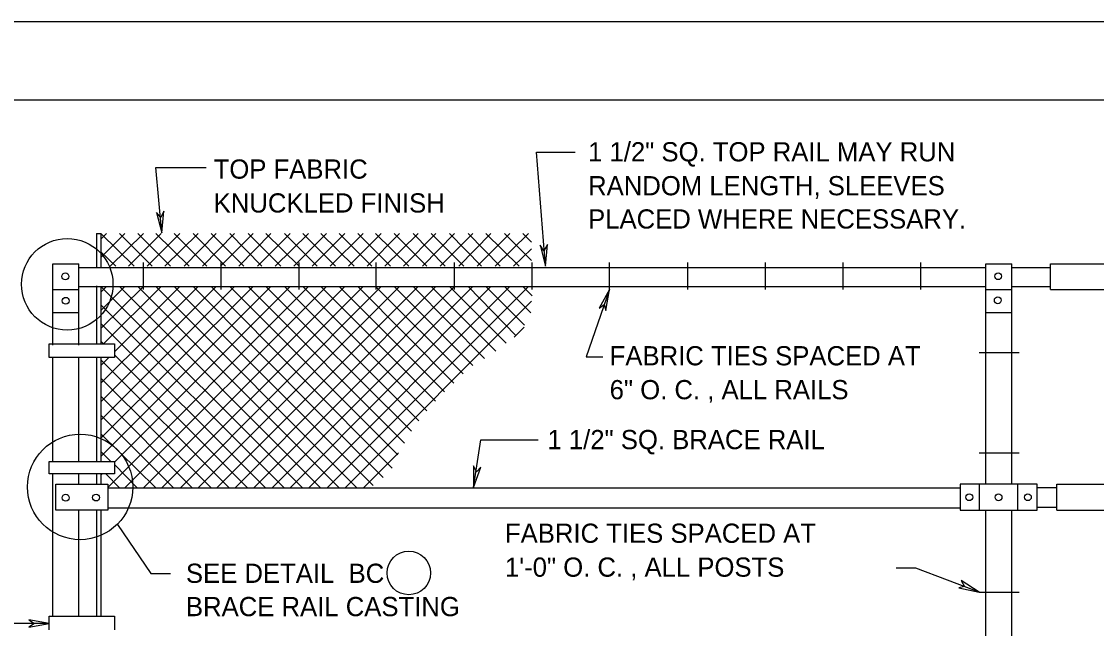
# Model space of a CAD drawing. Extents: x 528.17 to 531.13, y 154.46 to 156.3.
# Drawn here: x 529.436 to 530.008, y 155.974 to 156.297 of the extents above; entities that cross this region are included whole.
import ezdxf

# ---------------------------------------------------------------- set-up
doc = ezdxf.new("R2010")
doc.units = 0
for name, color, linetype in [('Level 1', 7, 'Continuous'), ('Level 2', 7, 'Continuous'), ('Level 41', 7, 'Continuous')]:
    doc.layers.add(name, color=color, linetype=linetype)

msp = doc.modelspace()

# ---------------------------------------------------------------- linework, layer by layer
at = {"layer": 'Level 1'}
for p, q in [((528.1729, 156.29724), (531.13123, 156.29724)), ((528.35958, 156.25558), (531.10958, 156.25558)), ((529.47572, 156.18438), (529.47572, 156.16634)), ((529.47802, 156.18438), (529.47802, 156.16667)), ((529.45243, 156.125), (529.45243, 156.16831)), ((529.46621, 156.125), (529.46621, 156.16831)), ((529.50066, 156.15453), (529.50066, 156.16896)), ((529.54199, 156.15453), (529.54199, 156.16896)), ((529.58366, 156.15453), (529.58366, 156.16896)), ((529.62467, 156.15453), (529.62467, 156.16896)), ((529.66634, 156.15453), (529.66634, 156.16896)), ((529.70768, 156.15453), (529.70768, 156.16896)), ((529.74902, 156.15453), (529.74902, 156.16896)), ((529.79068, 156.15453), (529.79068, 156.16896)), ((529.83202, 156.15453), (529.83202, 156.16896)), ((529.87336, 156.15453), (529.87336, 156.16896)), ((529.9147, 156.15453), (529.9147, 156.16896)), ((529.94948, 156.05085), (529.94948, 156.16831)), ((529.96325, 156.05085), (529.96325, 156.16831)), ((529.47572, 156.1565), (529.47572, 156.12566)), ((529.47802, 156.15617), (529.47802, 156.12566)), ((529.45046, 156.12566), (529.48524, 156.12566)), ((529.45046, 156.11844), (529.45046, 156.12566)), ((529.48524, 156.12566), (529.48524, 156.11844)), ((529.48524, 156.11844), (529.45046, 156.11844)), ((529.45243, 156.06332), (529.45243, 156.11877)), ((529.46621, 156.06332), (529.46621, 156.11844)), ((529.47572, 156.11844), (529.47572, 156.06299)), ((529.47802, 156.11844), (529.47802, 156.06332)), ((529.94587, 156.12106), (529.96719, 156.12106)), ((529.94587, 156.06759), (529.96719, 156.06759)), ((529.45046, 156.06299), (529.48524, 156.06299)), ((529.45046, 156.05643), (529.45046, 156.06299)), ((529.48524, 156.06299), (529.48524, 156.05643)), ((529.48524, 156.05643), (529.45046, 156.05643)), ((529.45243, 155.98031), (529.45243, 156.05643)), ((529.46621, 156.05085), (529.46621, 156.05643)), ((529.47572, 156.0561), (529.47572, 156.05085)), ((529.47802, 156.05643), (529.47802, 156.05085)), ((529.45407, 156.05085), (529.48163, 156.05085)), ((529.45407, 156.03707), (529.45407, 156.05085)), ((529.48163, 156.05085), (529.48163, 156.03707)), ((529.97671, 156.05085), (529.9357, 156.05085)), ((529.9357, 156.05085), (529.9357, 156.03707)), ((529.94587, 156.05085), (529.94587, 156.03707)), ((529.96654, 156.03707), (529.96654, 156.05085)), ((529.97671, 156.03707), (529.97671, 156.05085)), ((529.48163, 156.03707), (529.45407, 156.03707)), ((529.46621, 155.98031), (529.46621, 156.03675)), ((529.47572, 156.03707), (529.47572, 155.98064)), ((529.47802, 156.03707), (529.47802, 155.98031)), ((529.9357, 156.03707), (529.97671, 156.03707)), ((529.94948, 155.94554), (529.94948, 156.03707)), ((529.96325, 155.94521), (529.96325, 156.03707)), ((529.94587, 155.99344), (529.96719, 155.99344)), ((529.45046, 155.98064), (529.48524, 155.98064)), ((529.45046, 155.97343), (529.45046, 155.98064)), ((529.48524, 155.98064), (529.48524, 155.97343))]:
    msp.add_line(p, q, dxfattribs=at)
for points in [[(529.5105, 156.18471), (529.51148, 156.19619), (529.50984, 156.19291), (529.50755, 156.19554)], [(529.7149, 156.16699), (529.71588, 156.17848), (529.71391, 156.1752), (529.71194, 156.17815)], [(529.74902, 156.15453), (529.74344, 156.14469), (529.74606, 156.14665), (529.74705, 156.14337)], [(529.67651, 156.04921), (529.68045, 156.06004), (529.67815, 156.05741), (529.67651, 156.0607)], [(529.94587, 155.99344), (529.93635, 155.99967), (529.93799, 155.99639), (529.93504, 155.99573)], [(529.45046, 155.97671), (529.43963, 155.97867), (529.44259, 155.97671), (529.43963, 155.97474)]]:
    msp.add_lwpolyline(points, close=True, dxfattribs=at)
for centre in [(529.45905, 156.16157), (529.95599, 156.16165), (529.45924, 156.14854), (529.95579, 156.14881), (529.45924, 156.0437), (529.47542, 156.04378), (529.94059, 156.04397), (529.95618, 156.04395), (529.97181, 156.04397)]:
    msp.add_circle(centre, 0.00182, dxfattribs=at)
at = {"layer": 'Level 2'}
for p, q in [((529.47572, 156.18438), (529.47802, 156.18438)), ((529.45243, 156.16831), (529.46621, 156.16831)), ((529.94948, 156.16831), (529.96325, 156.16831)), ((529.98392, 156.16634), (529.98392, 156.16831)), ((529.98392, 156.16831), (530.03215, 156.16831)), ((529.46621, 156.16634), (529.94948, 156.16634)), ((529.96325, 156.16634), (529.98392, 156.16634)), ((529.98392, 156.15453), (529.98392, 156.16634)), ((529.46621, 156.15617), (529.94948, 156.15617)), ((529.96325, 156.15617), (529.98392, 156.15617)), ((529.45243, 156.15453), (529.46621, 156.15453)), ((529.94948, 156.15453), (529.96325, 156.15453)), ((529.98392, 156.15453), (530.03215, 156.15453)), ((529.45243, 156.14239), (529.46621, 156.14239)), ((529.94948, 156.14239), (529.96325, 156.14239)), ((529.48163, 156.04888), (529.9357, 156.04888)), ((529.97671, 156.04921), (529.9872, 156.04921)), ((529.9872, 156.04921), (529.9872, 156.05085)), ((529.9872, 156.05085), (530.02887, 156.05085)), ((529.9872, 156.03707), (529.9872, 156.04921)), ((529.48163, 156.03839), (529.9357, 156.03839)), ((529.97671, 156.03871), (529.9872, 156.03871)), ((529.9872, 156.03707), (530.02887, 156.03707)), ((529.45046, 155.97671), (529.31594, 155.97671))]:
    msp.add_line(p, q, dxfattribs=at)
for points in [[(529.7149, 156.16699), (529.70997, 156.22769), (529.73064, 156.22769)], [(529.5105, 156.18471), (529.50722, 156.21949), (529.53412, 156.21949)], [(529.47802, 156.17159), (529.49081, 156.18438)], [(529.47802, 156.18143), (529.48097, 156.18438)], [(529.49573, 156.16699), (529.47802, 156.18438)], [(529.48294, 156.16699), (529.50066, 156.18438)], [(529.50525, 156.16699), (529.48786, 156.18438)], [(529.49278, 156.16699), (529.51017, 156.18438)], [(529.51509, 156.16699), (529.4977, 156.18438)], [(529.50262, 156.16699), (529.52001, 156.18438)], [(529.52493, 156.16699), (529.50722, 156.18438)], [(529.51214, 156.16699), (529.52986, 156.18438)], [(529.53445, 156.16699), (529.51706, 156.18438)], [(529.52231, 156.16699), (529.53937, 156.18438)], [(529.54429, 156.16699), (529.52723, 156.18438)], [(529.53215, 156.16699), (529.54921, 156.18438)], [(529.55413, 156.16699), (529.53675, 156.18438)], [(529.54167, 156.16699), (529.55906, 156.18438)], [(529.56365, 156.16699), (529.54659, 156.18438)], [(529.55151, 156.16699), (529.56857, 156.18438)], [(529.57382, 156.16699), (529.55643, 156.18438)], [(529.56135, 156.16699), (529.57874, 156.18438)], [(529.58366, 156.16699), (529.56594, 156.18438)], [(529.57087, 156.16699), (529.58858, 156.18438)], [(529.59318, 156.16699), (529.57579, 156.18438)], [(529.58071, 156.16699), (529.5981, 156.18438)], [(529.60302, 156.16699), (529.58563, 156.18438)], [(529.59055, 156.16699), (529.60794, 156.18438)], [(529.61286, 156.16699), (529.59514, 156.18438)], [(529.60007, 156.16699), (529.61778, 156.18438)], [(529.62238, 156.16699), (529.60499, 156.18438)], [(529.60991, 156.16699), (529.6273, 156.18438)], [(529.63222, 156.16699), (529.61483, 156.18438)], [(529.61975, 156.16699), (529.63714, 156.18438)], [(529.64206, 156.16699), (529.62434, 156.18438)], [(529.62927, 156.16699), (529.64698, 156.18438)], [(529.65157, 156.16699), (529.63419, 156.18438)], [(529.63911, 156.16699), (529.6565, 156.18438)], [(529.66142, 156.16699), (529.64436, 156.18438)], [(529.64928, 156.16699), (529.66634, 156.18438)], [(529.67126, 156.16699), (529.65387, 156.18438)], [(529.65879, 156.16699), (529.67618, 156.18438)], [(529.68077, 156.16699), (529.66371, 156.18438)], [(529.66864, 156.16699), (529.6857, 156.18438)], [(529.69062, 156.16699), (529.67356, 156.18438)], [(529.67848, 156.16699), (529.69587, 156.18438)], [(529.70079, 156.16699), (529.68307, 156.18438)], [(529.68799, 156.16699), (529.70571, 156.18438)], [(529.70735, 156.16995), (529.69291, 156.18438)], [(529.70735, 156.17979), (529.70276, 156.18438)], [(529.48589, 156.16699), (529.47802, 156.17454)], [(529.69783, 156.16699), (529.70735, 156.17618)], [(529.47802, 156.06562), (529.56857, 156.15617)], [(529.47802, 156.07546), (529.55906, 156.15617)], [(529.47802, 156.08497), (529.54921, 156.15617)], [(529.47802, 156.09482), (529.53937, 156.15617)], [(529.47802, 156.10466), (529.52986, 156.15617)], [(529.47802, 156.13386), (529.50066, 156.15617)], [(529.47802, 156.14337), (529.49081, 156.15617)], [(529.47802, 156.15322), (529.48097, 156.15617)], [(529.5853, 156.04921), (529.47802, 156.15617)], [(529.47933, 156.12566), (529.51017, 156.15617)], [(529.48163, 156.04921), (529.58858, 156.15617)], [(529.48524, 156.06266), (529.57874, 156.15617)], [(529.48524, 156.12139), (529.52001, 156.15617)], [(529.59482, 156.04921), (529.48786, 156.15617)], [(529.49081, 156.04888), (529.5981, 156.15617)], [(529.60466, 156.04921), (529.4977, 156.15617)], [(529.50066, 156.04888), (529.60794, 156.15617)], [(529.61417, 156.04921), (529.50722, 156.15617)], [(529.5105, 156.04888), (529.61778, 156.15617)], [(529.62303, 156.0502), (529.51706, 156.15617)], [(529.52034, 156.04888), (529.6273, 156.15617)], [(529.62828, 156.05446), (529.52723, 156.15617)], [(529.52986, 156.04888), (529.63714, 156.15617)], [(529.6332, 156.05938), (529.53675, 156.15617)], [(529.5397, 156.04888), (529.64698, 156.15617)], [(529.63615, 156.0666), (529.54659, 156.15617)], [(529.54954, 156.04888), (529.6565, 156.15617)], [(529.63976, 156.07283), (529.55643, 156.15617)], [(529.55938, 156.04888), (529.66634, 156.15617)], [(529.64337, 156.07907), (529.56594, 156.15617)], [(529.56923, 156.04888), (529.67618, 156.15617)], [(529.64731, 156.08465), (529.57579, 156.15617)], [(529.57907, 156.04921), (529.6857, 156.15617)], [(529.65157, 156.0899), (529.58563, 156.15617)], [(529.58891, 156.04921), (529.69587, 156.15617)], [(529.65617, 156.09514), (529.59514, 156.15617)], [(529.59875, 156.04921), (529.70571, 156.15617)], [(529.66109, 156.10007), (529.60499, 156.15617)], [(529.66601, 156.10466), (529.61483, 156.15617)], [(529.67093, 156.10958), (529.62434, 156.15617)], [(529.67618, 156.11417), (529.63419, 156.15617)], [(529.68241, 156.11778), (529.64436, 156.15617)], [(529.68832, 156.12172), (529.65387, 156.15617)], [(529.6939, 156.12598), (529.66371, 156.15617)], [(529.69915, 156.12992), (529.67356, 156.15617)], [(529.70374, 156.1355), (529.68307, 156.15617)], [(529.70702, 156.14206), (529.69291, 156.15617)], [(529.70768, 156.15125), (529.70276, 156.15617)], [(529.74902, 156.15453), (529.73655, 156.11877), (529.74541, 156.11877)], [(529.57546, 156.04921), (529.47802, 156.14633)], [(529.60827, 156.04921), (529.70735, 156.14829)], [(529.56562, 156.04888), (529.47802, 156.13648)], [(529.69816, 156.12927), (529.70341, 156.13451)], [(529.47933, 156.12566), (529.47802, 156.12697)], [(529.47802, 156.11417), (529.48228, 156.11844)], [(529.54626, 156.04888), (529.47802, 156.11713)], [(529.5561, 156.04888), (529.48524, 156.11975)], [(529.53675, 156.04888), (529.47802, 156.10728)], [(529.52657, 156.04888), (529.47802, 156.09777)], [(529.51673, 156.04888), (529.47802, 156.0876)], [(529.50722, 156.04888), (529.47802, 156.07776)], [(529.67651, 156.04921), (529.68045, 156.07448), (529.71096, 156.07448)], [(529.48327, 156.06299), (529.47802, 156.06824)], [(529.61811, 156.04921), (529.63648, 156.06759)], [(529.49738, 156.04888), (529.48524, 156.06135)], [(529.47802, 156.05577), (529.47867, 156.05643)], [(529.48786, 156.04888), (529.48064, 156.05643)], [(529.48688, 156.02953), (529.50459, 156.00328), (529.51509, 156.00328)], [(529.94587, 155.99344), (529.91207, 156.00623), (529.90157, 156.00623)]]:
    msp.add_lwpolyline(points, dxfattribs=at)
for centre, radius in [((529.46006, 156.15733), 0.02437), ((529.46693, 156.04943), 0.02806), ((529.64203, 156.00365), 0.0116)]:
    msp.add_circle(centre, radius, dxfattribs=at)
at = {"layer": 'Level 41'}
msp.add_lwpolyline([(528.1729, 156.29724), (531.13123, 156.29724), (531.13123, 154.46391), (528.1729, 154.46391)], close=True, dxfattribs=at)

# ---------------------------------------------------------------- texts
at = {"layer": 'Level 2'}
for s, height, p in [('1 1/2" SQ. TOP RAIL MAY RUN', 0.0102283, (529.73753, 156.22277)), ('TOP FABRIC', 0.010228, (529.53806, 156.21358)), ('RANDOM LENGTH, SLEEVES', 0.0102283, (529.73753, 156.20472)), ('KNUCKLED FINISH', 0.0102283, (529.53806, 156.19554)), ('PLACED WHERE NECESSARY.', 0.0102283, (529.73753, 156.18701)), ('FABRIC TIES SPACED AT', 0.0102283, (529.74902, 156.11417)), ('6" O. C. , ALL RAILS', 0.0102283, (529.74902, 156.09613)), ('1 1/2" SQ. BRACE RAIL', 0.0102283, (529.71588, 156.06955)), ('FABRIC TIES SPACED AT', 0.0102283, (529.69324, 156.01969)), ('SEE DETAIL  BC', 0.0102283, (529.52329, 155.99836)), ('1\'-0" O. C. , ALL POSTS', 0.0102283, (529.69324, 156.00164)), ('BRACE RAIL CASTING', 0.0102283, (529.52329, 155.98064))]:
    msp.add_text(s, height=height, dxfattribs=at).set_placement(p)

doc.saveas('drawing.dxf')
